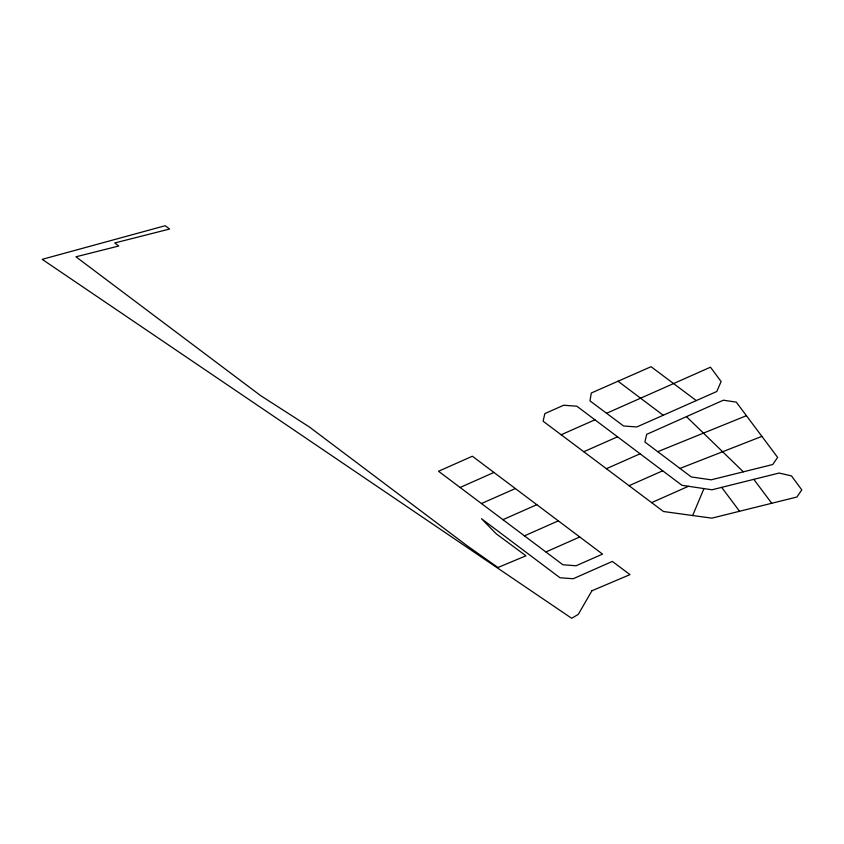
<?xml version="1.0" encoding="UTF-8"?>
<svg xmlns="http://www.w3.org/2000/svg" width="844" height="844" viewBox="0 0 844 844"><rect width="100%" height="100%" fill="white"/><g stroke="black" fill="none" stroke-linecap="round" stroke-linejoin="round"><path stroke-width="1.27" d="M692.671 515.526L711.83 518.153L796.884 497.032L801.8 489.889L791.45 475.889L779.096 473.041L711.967 489.784L681.994 485.321L576.874 406.217L563.644 405.236L544.855 413.602L543.103 421.219L663.458 511.506L692.671 515.526L703.949 488.592M460.096 487.473L562.874 564.752L576.051 565.775L602.553 554.118L472.366 456.224L438.532 471.247L460.096 487.473L493.93 472.44M651.631 502.634L688.451 486.281M606.572 413.286L710.479 367.193L721.114 381.551L716.799 391.489L636.819 426.958L623.579 425.988L589.945 400.847L591.349 392.977L651.062 366.707L696.289 400.583M561.165 434.765L594.925 419.806M583.795 451.74L617.513 436.802M481.47 503.541L515.346 488.549M606.403 468.705L640.09 453.787M502.94 519.682L536.805 504.68M629.054 485.701L662.688 470.794M524.441 535.856L558.317 520.853M545.878 551.976L579.754 536.974M657.729 451.688L691.299 476.955L711.175 479.825L772.714 464.527L777.63 457.395L736.274 402.124L723.392 400.193L646.683 434.354L644.89 442.013L657.729 451.688L746.423 415.691M679.979 468.431L761.889 436.369M663.226 415.248L617.924 381.14M686.457 416.641L743.342 471.828M753.808 479.35L771.722 503.277M721.673 487.357L739.555 511.274M591.918 590.758L578.267 614.4L571.652 618.272L42.2 259.34L165.181 225.728L169.633 229.03L114.7 242.966L118.751 246.015L75.939 256.798L260.648 395.636L309.242 426.885L467.576 546.079L497.96 567.495L525.949 555.806L496.23 533.819L481.502 518.733L559.973 577.75L573.203 578.741L612.364 561.418L629.972 574.627L591.918 590.758"/></g></svg>
